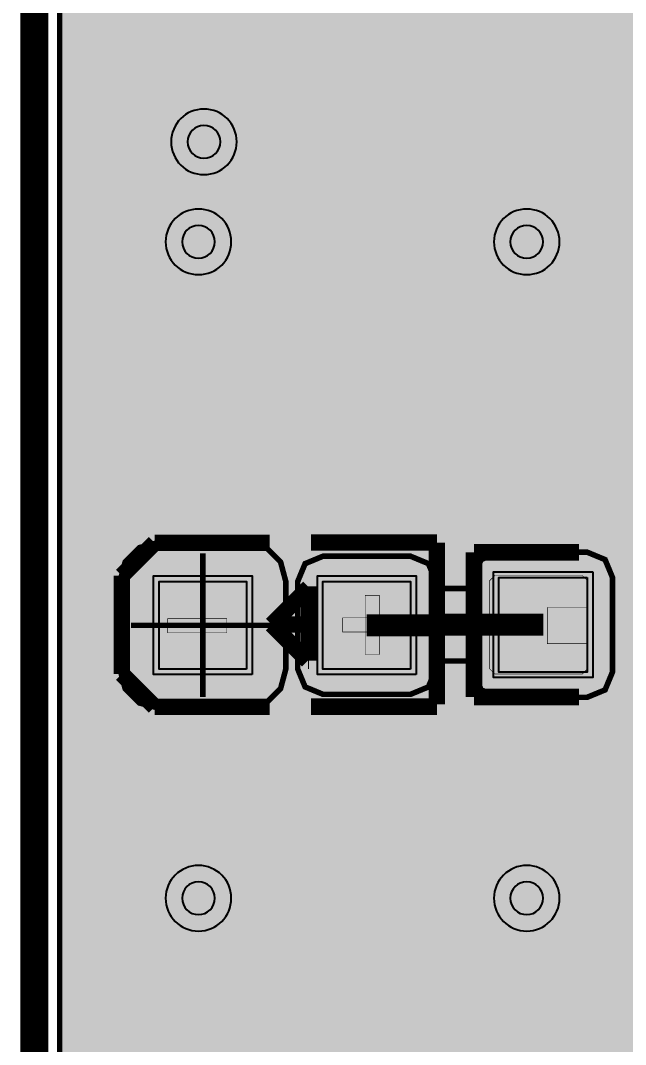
# Model space of a CAD drawing. Header units: millimetres. Extents: x -40 to 40, y -51 to 50.
# Drawn here: x -40.13 to -34.6, y -3.84 to 5.52 of the extents above; entities that cross this region are included whole.
import ezdxf

# ---------------------------------------------------------------- set-up
doc = ezdxf.new("R2010")
doc.units = ezdxf.units.MM
doc.header["$MEASUREMENT"] = 0
for name, color, linetype, true_color in [('Board-Outline-Layer', 7, 'Continuous', 0xff00ff), ('Bottom-Layer', 7, 'Continuous', 0x0000ff), ('Bottom-Solder-Mask-Layer', 7, 'Continuous', 0xaa00ff), ('Document-Layer', 7, 'Continuous', 0xffffff), ('Hole-Layer', 7, 'Continuous', 0x222222), ('Inner1', 7, 'Continuous', 0x999966), ('Inner2', 7, 'Continuous', 0x008000), ('Multi-Layer', 7, 'Continuous', 0xc0c0c0), ('Top-Layer', 7, 'Continuous', 0xff0000), ('Top-Paste-Mask-Layer', 7, 'Continuous', 0x808080), ('Top-Silkscreen-Layer', 7, 'Continuous', 0xffcc00), ('Top-Solder-Mask-Layer', 7, 'Continuous', 0x800080)]:
    doc.layers.add(name, color=color, linetype=linetype, true_color=true_color)

msp = doc.modelspace()

# ---------------------------------------------------------------- hatches: boundary and pattern name
at = {"layer": 'Bottom-Layer'}
msp.add_hatch(color=256, dxfattribs=at).paths.add_polyline_path([(39.7689, 49.769), (39.7689, 29.1042), (33.5001, 29.1042), (33.4264, 29.0737), (33.3959, 29.0001), (33.3959, 14), (33.4264, 13.9264), (33.5001, 13.8959), (39.7689, 13.8959), (39.7689, -49.769), (-39.7689, -49.769), (-39.7689, 49.769)])
at = {"layer": 'Document-Layer'}
for points in [[(-36.9765, -0.2721), (-36.9765, 0.2679), (-36.8465, 0.2679), (-36.8465, -0.2721)], [(-36.9765, -0.2721), (-36.9765, 0.2679), (-36.8465, 0.2679), (-36.8465, -0.2721)], [(-38.7811, 0.0565), (-38.2411, 0.0565), (-38.2411, -0.0735), (-38.7811, -0.0735)], [(-38.7811, 0.0565), (-38.2411, 0.0565), (-38.2411, -0.0735), (-38.7811, -0.0735)], [(-37.1821, 0.0634), (-36.6421, 0.0634), (-36.6421, -0.0666), (-37.1821, -0.0666)], [(-37.1821, 0.0634), (-36.6421, 0.0634), (-36.6421, -0.0666), (-37.1821, -0.0666)]]:
    msp.add_hatch(color=256, dxfattribs=at).paths.add_polyline_path(points)
at = {"layer": 'Inner1'}
msp.add_hatch(color=256, dxfattribs=at).paths.add_polyline_path([(39.7689, 49.769), (39.7689, 29.1042), (33.5001, 29.1042), (33.4264, 29.0737), (33.3959, 29.0001), (33.3959, 14), (33.4264, 13.9264), (33.5001, 13.8959), (39.7689, 13.8959), (39.7689, -49.769), (-39.7689, -49.769), (-39.7689, 49.769)])
at = {"layer": 'Inner2'}
msp.add_hatch(color=256, dxfattribs=at).paths.add_polyline_path([(39.7689, 49.769), (39.7689, 29.1042), (33.5001, 29.1042), (33.4264, 29.0737), (33.3959, 29.0001), (33.3959, 14), (33.4264, 13.9264), (33.5001, 13.8959), (39.7689, 13.8959), (39.7689, -49.769), (-39.7689, -49.769), (-39.7689, 49.769)])
at = {"layer": 'Top-Layer'}
for points in [[(39.7689, 49.769), (39.7689, 29.1042), (33.5001, 29.1042), (33.4264, 29.0737), (33.3959, 29.0001), (33.3959, 28.1773), (33.125, 28.1773), (33.0132, 28.1594), (32.9126, 28.1075), (32.812, 28.1594), (32.7002, 28.1773), (32.3002, 28.1773), (32.1956, 28.1616), (32.1001, 28.1162), (32.0046, 28.1616), (31.9001, 28.1773), (31.5001, 28.1773), (31.3345, 28.1367), (31.2065, 28.0242), (31.1548, 28.0437), (31.1, 28.0503), (30.7, 28.0503), (30.5846, 28.0194), (30.5, 27.9351), (30.4155, 28.0194), (30.3001, 28.0503), (29.9001, 28.0503), (29.7847, 28.0194), (29.7001, 27.9349), (29.6155, 28.0194), (29.5, 28.0503), (29.1, 28.0503), (28.9847, 28.0194), (28.9001, 27.9351), (28.8155, 28.0194), (28.7002, 28.0503), (28.3002, 28.0503), (28.1847, 28.0194), (28.1001, 27.9349), (28.0155, 28.0194), (27.9001, 28.0503), (27.5001, 28.0503), (27.3846, 28.0194), (27.3, 27.9349), (27.2154, 28.0194), (27.1, 28.0503), (26.7, 28.0503), (26.5846, 28.0194), (26.5, 27.9351), (26.4155, 28.0194), (26.3001, 28.0503), (25.9001, 28.0503), (25.7847, 28.0194), (25.7001, 27.9349), (25.6155, 28.0194), (25.5, 28.0503), (25.1, 28.0503), (25.0452, 28.0437), (24.9935, 28.0242), (24.8654, 28.1367), (24.6999, 28.1773), (24.2999, 28.1773), (24.2026, 28.1638), (24.1125, 28.1243), (24.0225, 28.1638), (23.9251, 28.1773), (23.2251, 28.1773), (23.1458, 28.1684), (23.0705, 28.1422), (23.003, 28.2679), (22.9044, 28.3711), (22.9044, 30.363), (23.0668, 30.5253), (23.117, 30.5071), (23.1702, 30.5009), (23.9766, 30.5009), (24.1401, 30.5686), (24.2078, 30.7321), (24.2078, 31.5961), (24.1401, 31.7595), (23.9766, 31.8272), (23.1702, 31.8272), (23.0067, 31.7595), (22.939, 31.5961), (22.939, 31.4947), (22.8096, 31.4674), (22.7011, 31.3917), (22.7011, 31.5961), (22.6821, 31.6876), (22.6285, 31.7642), (23.0634, 32.1991), (23.1152, 32.1796), (23.1702, 32.1729), (23.9766, 32.1729), (24.1401, 32.2406), (24.2078, 32.4041), (24.2078, 32.5059), (24.5899, 32.5059), (24.5899, 32.4101), (24.6576, 32.2466), (24.821, 32.1789), (24.8909, 32.1789), (24.8909, 31.8212), (24.821, 31.8212), (24.6576, 31.7535), (24.5899, 31.5901), (24.5899, 30.6901), (24.6324, 30.5565), (24.7442, 30.4721), (24.6906, 30.2112), (24.7703, 29.9571), (24.9633, 29.7737), (25.2211, 29.7069), (25.4788, 29.7737), (25.6718, 29.9572), (25.7515, 30.2112), (25.6979, 30.4721), (25.8097, 30.5565), (25.8522, 30.6901), (25.8522, 31.5901), (25.7845, 31.7535), (25.621, 31.8212), (25.5532, 31.8212), (25.5532, 32.1789), (25.621, 32.1789), (25.7845, 32.2466), (25.8522, 32.4101), (25.8522, 33.3101), (25.7845, 33.4735), (25.621, 33.5412), (24.821, 33.5412), (24.6576, 33.4735), (24.5899, 33.3101), (24.5899, 33.1682), (24.2078, 33.1682), (24.2078, 33.2681), (24.1401, 33.4315), (23.9766, 33.4992), (23.1702, 33.4992), (23.0067, 33.4315), (22.939, 33.2681), (22.939, 33.1682), (22.8095, 33.141), (22.7011, 33.0652), (22.7011, 33.2681), (22.6334, 33.4315), (22.4699, 33.4992), (21.7265, 33.4992), (21.6168, 33.711), (21.4255, 33.8534), (21.1911, 33.8978), (20.9609, 33.8351), (20.7814, 33.678), (20.6888, 33.4582), (19.949, 33.4582), (19.77, 33.4102), (19.6389, 33.2792), (19.5909, 33.1001), (19.5909, 32.3001), (19.6389, 32.121), (19.77, 31.9899), (19.949, 31.9419), (20.849, 31.9419), (21.0281, 31.9899), (21.1592, 32.121), (21.2072, 32.3001), (21.2072, 32.5963), (21.3111, 32.5296), (21.4323, 32.5056), (21.4323, 32.4041), (21.5, 32.2406), (21.6634, 32.1729), (22.1006, 32.1729), (22.0849, 32.1572), (22.067, 32.1572), (21.8333, 32.0606), (21.7359, 31.8272), (21.6634, 31.8272), (21.5, 31.7595), (21.4323, 31.5961), (21.4323, 30.8318), (21.0699, 30.8318), (21.0776, 30.8655), (21.0802, 30.9), (21.0802, 31.7), (21.0125, 31.8635), (20.849, 31.9312), (19.949, 31.9312), (19.7856, 31.8635), (19.7179, 31.7), (19.7179, 30.9), (19.7856, 30.7366), (19.949, 30.6689), (20.0672, 30.6689), (20.0928, 30.5429), (20.1643, 30.4361), (20.3217, 30.2787), (20.2264, 30.0306), (20.2631, 29.7673), (20.4228, 29.5548), (20.4228, 20.5841), (20.4481, 20.4573), (20.5199, 20.3497), (22.7856, 18.084), (22.8931, 18.0122), (23.02, 17.9869), (23.0355, 17.9869), (23.0687, 17.9489), (23.1094, 17.919), (23.0681, 17.8886), (23.0346, 17.8498), (23.02, 17.8498), (22.8931, 17.8246), (22.7856, 17.7527), (22.7059, 17.673), (22.4829, 17.6401), (22.2937, 17.5178), (22.1722, 17.3281), (22.1403, 17.105), (22.2037, 16.8888), (22.351, 16.7184), (22.2636, 16.5052), (22.2747, 16.2752), (22.2549, 16.2769), (22.2351, 16.2775), (19.5122, 16.2775), (19.3859, 16.2525), (19.2787, 16.1813), (19.0249, 15.9293), (18.9795, 15.9439), (18.932, 15.9488), (18.068, 15.9488), (17.9046, 15.8811), (17.8369, 15.7176), (17.8369, 15.6451), (17.6035, 15.5475), (17.5069, 15.3136), (17.5069, 15.0172), (17.499, 15.0152), (17.4912, 15.013), (17.4912, 15.7176), (17.4235, 15.8811), (17.26, 15.9488), (16.396, 15.9488), (16.2326, 15.8811), (16.1649, 15.7176), (16.1649, 15.1332), (15.8647, 15.095), (15.6341, 14.8991), (15.5479, 14.609), (15.6341, 14.319), (15.8647, 14.1231), (16.1649, 14.0849), (16.1649, 13.4044), (16.2326, 13.241), (16.396, 13.1733), (16.4959, 13.1733), (16.4959, 12.8268), (16.396, 12.8268), (16.2326, 12.7591), (16.1649, 12.5956), (16.1649, 11.7891), (16.2326, 11.6257), (16.396, 11.558), (17.26, 11.558), (17.4235, 11.6257), (17.4912, 11.7891), (17.4912, 12.5956), (17.4235, 12.7591), (17.26, 12.8268), (17.1582, 12.8268), (17.1582, 13.1733), (17.26, 13.1733), (17.4235, 13.241), (17.4912, 13.4044), (17.4912, 13.4759), (17.8369, 13.4759), (17.8369, 13.4044), (17.9046, 13.241), (18.068, 13.1733), (18.1699, 13.1733), (18.1699, 12.8268), (18.068, 12.8268), (17.9046, 12.7591), (17.8369, 12.5956), (17.8369, 11.7891), (17.9046, 11.6257), (18.068, 11.558), (18.932, 11.558), (19.0955, 11.6257), (19.1632, 11.7891), (19.1632, 11.8609), (19.5089, 11.8609), (19.5089, 11.7891), (19.5766, 11.6257), (19.74, 11.558), (20.604, 11.558), (20.7675, 11.6257), (20.8352, 11.7891), (20.8352, 11.8609), (20.8917, 11.8661), (20.9465, 11.8809), (21.2109, 11.8988), (21.4338, 12.0422), (21.5596, 12.2754), (21.5571, 12.5404), (21.4269, 12.7712), (21.2013, 12.9103), (20.9366, 12.9232), (20.6986, 12.8065), (20.6524, 12.8216), (20.604, 12.8268), (19.74, 12.8268), (19.5766, 12.7591), (19.5089, 12.5956), (19.5089, 12.5232), (19.1632, 12.5232), (19.1632, 12.5956), (19.0955, 12.7591), (18.932, 12.8268), (18.8322, 12.8268), (18.8322, 13.1733), (18.932, 13.1733), (19.0955, 13.241), (19.1632, 13.4044), (19.1632, 14.1089), (19.299, 14.1089), (19.4105, 14.1282), (19.5089, 14.1839), (19.5089, 13.4044), (19.5766, 13.241), (19.74, 13.1733), (20.604, 13.1733), (20.7675, 13.241), (20.8352, 13.4044), (20.8352, 14.1084), (21.4082, 14.1084), (21.6667, 13.9324), (21.9794, 13.9324), (22.2379, 14.1084), (24.2797, 14.1084), (24.2024, 14.0481), (24.1374, 13.9747), (23.847, 14.0813), (23.5464, 14.0081), (23.3377, 13.7798), (23.2915, 13.4738), (23.4237, 13.1941), (23.6893, 13.0355), (23.9982, 13.0517), (24.2457, 13.2374), (24.5471, 13.1302), (24.8554, 13.2156), (25.0587, 13.4625), (25.0834, 13.7814), (25.5441, 14.2422), (25.6568, 14.0761), (25.8231, 13.9637), (24.6786, 12.8206), (24.6232, 12.8206), (24.4016, 12.983), (24.1284, 13.013), (23.8768, 12.9025), (23.7142, 12.681), (23.684, 12.4078), (23.7943, 12.1562), (24.0157, 11.9933), (24.2888, 11.9629), (23.3425, 11.0172), (20.8352, 11.0172), (20.8352, 11.0889), (20.7675, 11.2523), (20.604, 11.32), (19.74, 11.32), (19.5766, 11.2523), (19.5089, 11.0889), (19.5089, 10.2824), (19.565, 10.1315), (19.706, 10.0538), (19.641, 9.7897), (19.7152, 9.5281), (19.9092, 9.3375), (20.172, 9.2679), (20.4349, 9.3375), (20.6289, 9.5281), (20.7031, 9.7897), (20.6381, 10.0538), (20.7791, 10.1315), (20.8352, 10.2824), (20.8352, 10.3542), (23.4797, 10.3542), (23.6065, 10.3794), (23.714, 10.4512), (27.9355, 14.6702), (27.9547, 14.6911), (27.972, 14.7135), (28.0422, 14.5018), (28.193, 14.3376), (28.398, 14.2498), (28.621, 14.2538), (28.8226, 14.3491), (28.9674, 14.5187), (28.9674, 2.4892), (27.3921, 0.914), (27.076, 0.8502), (26.855, 0.6154), (26.8106, 0.2959), (26.9592, 0.0097), (27.246, -0.1378), (27.5652, -0.0922), (27.7993, 0.1297), (27.8618, 0.4461), (29.5333, 2.1176), (29.6051, 2.2251), (29.6304, 2.3519), (29.6304, 15.0281), (29.6694, 15.0618), (29.7001, 15.1032), (29.7847, 15.0188), (29.9001, 14.9879), (30.3001, 14.9879), (30.4155, 15.0187), (30.5, 15.103), (30.5846, 15.0187), (30.7, 14.9879), (31.1, 14.9879), (31.2154, 15.0188), (31.3, 15.1032), (31.3846, 15.0188), (31.5001, 14.9879), (31.9001, 14.9879), (32.0155, 15.0188), (32.1001, 15.1032), (32.1847, 15.0188), (32.3002, 14.9879), (32.7002, 14.9879), (32.7649, 14.9971), (32.8245, 15.0242), (32.954, 14.9043), (33.125, 14.8608), (33.3959, 14.8608), (33.3959, 14), (33.4264, 13.9264), (33.5001, 13.8959), (39.7689, 13.8959), (39.7689, -49.769), (-39.7689, -49.769), (-39.7689, 49.769)], [(-38.0601, -0.7633), (-37.881, -0.7153), (-37.7499, -0.5842), (-37.7019, -0.4051), (-37.7019, 0.3949), (-37.7499, 0.5739), (-37.881, 0.705), (-38.0601, 0.753), (-38.8601, 0.753), (-39.0391, 0.705), (-39.1702, 0.5739), (-39.2182, 0.3949), (-39.2182, -0.4051), (-39.1702, -0.5842), (-39.0391, -0.7153), (-38.8601, -0.7633)], [(-36.3309, 0.3951), (-36.3986, 0.5586), (-36.5621, 0.6263), (-37.3621, 0.6263), (-37.5255, 0.5586), (-37.5932, 0.3951), (-37.5932, -0.4049), (-37.5255, -0.5683), (-37.3621, -0.636), (-36.5621, -0.636), (-36.3986, -0.5683), (-36.3309, -0.4049), (-36.3309, -0.3366), (-36.3026, -0.3353), (-36.2745, -0.3316), (-35.9848, -0.3316), (-35.9848, -0.432), (-35.9171, -0.5954), (-35.7537, -0.6631), (-34.9472, -0.6631), (-34.7838, -0.5954), (-34.7161, -0.432), (-34.7161, 0.432), (-34.7838, 0.5954), (-34.9472, 0.6631), (-35.7537, 0.6631), (-35.9171, 0.5954), (-35.9848, 0.432), (-35.9848, 0.3314), (-36.3272, 0.3314), (-36.3291, 0.3314), (-36.3309, 0.3314)], [(-38.0601, -0.4051), (-38.8601, -0.4051), (-38.8601, 0.3949), (-38.0601, 0.3949)], [(-36.5621, -0.4049), (-37.3621, -0.4049), (-37.3621, 0.3951), (-36.5621, 0.3951)], [(-34.9472, 0.432), (-34.9472, -0.432), (-35.7537, -0.432), (-35.7537, 0.432)]]:
    msp.add_hatch(color=256, dxfattribs=at).paths.add_polyline_path(points)
at = {"layer": 'Top-Paste-Mask-Layer'}
for points in [[(-38.0601, -0.4051), (-38.8601, -0.4051), (-38.8601, 0.3949), (-38.0601, 0.3949)], [(-36.5621, -0.4049), (-37.3621, -0.4049), (-37.3621, 0.3951), (-36.5621, 0.3951)], [(-35.7921, -0.45), (-35.8421, -0.4), (-35.8421, 0.4), (-35.7921, 0.45), (-34.9921, 0.45), (-34.9421, 0.4), (-34.9421, 0.158), (-35.3121, 0.158), (-35.3121, -0.172), (-34.9421, -0.172), (-34.9421, -0.4), (-34.9921, -0.45)], [(-35.7921, -0.45), (-35.8421, -0.4), (-35.8421, 0.4), (-35.7921, 0.45), (-34.9921, 0.45), (-34.9421, 0.4), (-34.9421, 0.158), (-35.3121, 0.158), (-35.3121, -0.172), (-34.9421, -0.172), (-34.9421, -0.4), (-34.9921, -0.45)]]:
    msp.add_hatch(color=256, dxfattribs=at).paths.add_polyline_path(points)
at = {"layer": 'Top-Solder-Mask-Layer'}
for points in [[(-34.8964, 0.4828), (-34.8964, -0.4828), (-35.8045, -0.4828), (-35.8045, 0.4828)], [(-38.0093, -0.4559), (-38.9109, -0.4559), (-38.9109, 0.4457), (-38.0093, 0.4457)], [(-36.5113, -0.4557), (-37.4129, -0.4557), (-37.4129, 0.4459), (-36.5113, 0.4459)]]:
    msp.add_hatch(color=256, dxfattribs=at).paths.add_polyline_path(points)

# ---------------------------------------------------------------- linework, layer by layer
at = {"layer": 'Board-Outline-Layer', "const_width": 0.254}
msp.add_lwpolyline([(-40.0001, -50.0001), (-40.0001, 50.0001), (40.0001, 50.0001), (40.0001, -50.0001)], close=True, dxfattribs=at)
at = {"layer": 'Bottom-Layer'}
for points, const_width in [([(-40.0002, -50.0002), (-40.0002, 50.0002), (40.0002, 50.0002), (40.0002, -50.0002)], 0.00508), ([(39.7689, 49.769), (39.7689, 29.1042), (33.5001, 29.1042), (33.4264, 29.0737), (33.3959, 29.0001), (33.3959, 14), (33.4264, 13.9264), (33.5001, 13.8959), (39.7689, 13.8959), (39.7689, -49.769), (-39.7689, -49.769), (-39.7689, 49.769)], 0.0508)]:
    msp.add_lwpolyline(points, close=True, dxfattribs=dict(at, const_width=const_width))
at = {"layer": 'Bottom-Solder-Mask-Layer'}
for points in [[(-38.7501, 4.414, 1), (-38.1501, 4.414), (-38.1501, 4.414, 1), (-38.7501, 4.414)], [(-38.8001, 3.5, 1), (-38.2001, 3.5), (-38.2001, 3.5, 1), (-38.8001, 3.5)], [(-35.8001, 3.5, 1), (-35.2001, 3.5), (-35.2001, 3.5, 1), (-35.8001, 3.5)], [(-38.8001, -2.5, 1), (-38.2001, -2.5), (-38.2001, -2.5, 1), (-38.8001, -2.5)], [(-35.8001, -2.5, 1), (-35.2001, -2.5), (-35.2001, -2.5, 1), (-35.8001, -2.5)]]:
    msp.add_lwpolyline(points, format="xyb", dxfattribs=at)
at = {"layer": 'Document-Layer', "const_width": 0.00508}
for points in [[(-36.9765, -0.2721), (-36.9765, 0.2679), (-36.8465, 0.2679), (-36.8465, -0.2721)], [(-36.9765, -0.2721), (-36.9765, 0.2679), (-36.8465, 0.2679), (-36.8465, -0.2721)], [(-38.7811, 0.0565), (-38.2411, 0.0565), (-38.2411, -0.0735), (-38.7811, -0.0735)], [(-38.7811, 0.0565), (-38.2411, 0.0565), (-38.2411, -0.0735), (-38.7811, -0.0735)], [(-37.1821, 0.0634), (-36.6421, 0.0634), (-36.6421, -0.0666), (-37.1821, -0.0666)], [(-37.1821, 0.0634), (-36.6421, 0.0634), (-36.6421, -0.0666), (-37.1821, -0.0666)]]:
    msp.add_lwpolyline(points, close=True, dxfattribs=at)
at = {"layer": 'Hole-Layer'}
for points in [[(-38.6001, 4.414, 1), (-38.3001, 4.414, 1)], [(-38.6501, 3.5, 1), (-38.3501, 3.5, 1)], [(-35.6501, 3.5, 1), (-35.3501, 3.5, 1)], [(-38.6501, -2.5, 1), (-38.3501, -2.5, 1)], [(-35.6501, -2.5, 1), (-35.3501, -2.5, 1)]]:
    msp.add_lwpolyline(points, format="xyb", close=True, dxfattribs=at)
at = {"layer": 'Inner1'}
for points, const_width in [([(-40.0002, -50.0002), (-40.0002, 50.0002), (40.0002, 50.0002), (40.0002, -50.0002)], 0.00508), ([(39.7689, 49.769), (39.7689, 29.1042), (33.5001, 29.1042), (33.4264, 29.0737), (33.3959, 29.0001), (33.3959, 14), (33.4264, 13.9264), (33.5001, 13.8959), (39.7689, 13.8959), (39.7689, -49.769), (-39.7689, -49.769), (-39.7689, 49.769)], 0.0508)]:
    msp.add_lwpolyline(points, close=True, dxfattribs=dict(at, const_width=const_width))
at = {"layer": 'Inner2'}
for points, const_width in [([(-40.0002, -50.0002), (-40.0002, 50.0002), (40.0002, 50.0002), (40.0002, -50.0002)], 0.00508), ([(39.7689, 49.769), (39.7689, 29.1042), (33.5001, 29.1042), (33.4264, 29.0737), (33.3959, 29.0001), (33.3959, 14), (33.4264, 13.9264), (33.5001, 13.8959), (39.7689, 13.8959), (39.7689, -49.769), (-39.7689, -49.769), (-39.7689, 49.769)], 0.0508)]:
    msp.add_lwpolyline(points, close=True, dxfattribs=dict(at, const_width=const_width))
at = {"layer": 'Multi-Layer'}
for points in [[(-38.7501, 4.414, 1), (-38.1501, 4.414), (-38.1501, 4.414, 1), (-38.7501, 4.414)], [(-38.8001, 3.5, 1), (-38.2001, 3.5), (-38.2001, 3.5, 1), (-38.8001, 3.5)], [(-35.8001, 3.5, 1), (-35.2001, 3.5), (-35.2001, 3.5, 1), (-35.8001, 3.5)], [(-38.8001, -2.5, 1), (-38.2001, -2.5), (-38.2001, -2.5, 1), (-38.8001, -2.5)], [(-35.8001, -2.5, 1), (-35.2001, -2.5), (-35.2001, -2.5, 1), (-35.8001, -2.5)]]:
    msp.add_lwpolyline(points, format="xyb", dxfattribs=at)
at = {"layer": 'Top-Layer'}
for points, const_width in [([(-40.0002, -50.0002), (-40.0002, 50.0002), (40.0002, 50.0002), (40.0002, -50.0002)], 0.00508), ([(-38.0601, -0.7633), (-37.881, -0.7153), (-37.7499, -0.5842), (-37.7019, -0.4051), (-37.7019, 0.3949), (-37.7499, 0.5739), (-37.881, 0.705), (-38.0601, 0.753), (-38.8601, 0.753), (-39.0391, 0.705), (-39.1702, 0.5739), (-39.2182, 0.3949), (-39.2182, -0.4051), (-39.1702, -0.5842), (-39.0391, -0.7153), (-38.8601, -0.7633)], 0.0508), ([(-36.3309, 0.3951), (-36.3986, 0.5586), (-36.5621, 0.6263), (-37.3621, 0.6263), (-37.5255, 0.5586), (-37.5932, 0.3951), (-37.5932, -0.4049), (-37.5255, -0.5683), (-37.3621, -0.636), (-36.5621, -0.636), (-36.3986, -0.5683), (-36.3309, -0.4049), (-36.3309, -0.3366), (-36.3026, -0.3353), (-36.2745, -0.3316), (-35.9848, -0.3316), (-35.9848, -0.432), (-35.9171, -0.5954), (-35.7537, -0.6631), (-34.9472, -0.6631), (-34.7838, -0.5954), (-34.7161, -0.432), (-34.7161, 0.432), (-34.7838, 0.5954), (-34.9472, 0.6631), (-35.7537, 0.6631), (-35.9171, 0.5954), (-35.9848, 0.432), (-35.9848, 0.3314), (-36.3272, 0.3314), (-36.3291, 0.3314), (-36.3309, 0.3314)], 0.0508)]:
    msp.add_lwpolyline(points, close=True, dxfattribs=dict(at, const_width=const_width))
for points, const_width in [([(39.7689, 13.8959), (39.7689, -49.769), (-39.7689, -49.769), (-39.7689, 49.769)], 0.0508), ([(-38.4601, -0.0051), (-38.4601, 0.6514)], 0.0508), ([(-36.9622, -0.0052), (-36.3323, -0.0052)], 0.2007), ([(-36.3272, -0.0001), (-36.3323, -0.0052)], 0.2007), ([(-35.3493, -0.0001), (-36.3272, -0.0001)], 0.2007), ([(-38.4601, -0.0051), (-39.1166, -0.0051)], 0.0508), ([(-38.4601, -0.0051), (-38.4601, -0.6617)], 0.0508), ([(-38.4601, -0.0051), (-37.8035, -0.0051)], 0.0508)]:
    msp.add_lwpolyline(points, dxfattribs=dict(at, const_width=const_width))
for points in [[(-38.0601, -0.4051), (-38.8601, -0.4051), (-38.8601, 0.3949), (-38.0601, 0.3949)], [(-36.5621, -0.4049), (-37.3621, -0.4049), (-37.3621, 0.3951), (-36.5621, 0.3951)], [(-34.9472, 0.432), (-34.9472, -0.432), (-35.7537, -0.432), (-35.7537, 0.432)]]:
    msp.add_lwpolyline(points, close=True, dxfattribs=at)
at = {"layer": 'Top-Paste-Mask-Layer'}
for points in [[(-38.0601, -0.4051), (-38.8601, -0.4051), (-38.8601, 0.3949), (-38.0601, 0.3949)], [(-36.5621, -0.4049), (-37.3621, -0.4049), (-37.3621, 0.3951), (-36.5621, 0.3951)]]:
    msp.add_lwpolyline(points, close=True, dxfattribs=at)
at = {"layer": 'Top-Paste-Mask-Layer', "const_width": 0.00508}
msp.add_lwpolyline([(-35.7921, -0.45), (-35.8421, -0.4), (-35.8421, 0.4), (-35.7921, 0.45), (-34.9921, 0.45), (-34.9421, 0.4), (-34.9421, 0.158), (-35.3121, 0.158), (-35.3121, -0.172), (-34.9421, -0.172), (-34.9421, -0.4), (-34.9921, -0.45)], close=True, dxfattribs=at)
msp.add_lwpolyline([(-35.7921, -0.45), (-35.8421, -0.4), (-35.8421, 0.4), (-35.7921, 0.45), (-34.9921, 0.45), (-34.9421, 0.4), (-34.9421, 0.158), (-35.3121, 0.158), (-35.3121, -0.172), (-34.9421, -0.172), (-34.9421, -0.4), (-34.9921, -0.45)], close=True, dxfattribs=at)
at = {"layer": 'Top-Silkscreen-Layer'}
for points, const_width in [([(-39.2007, 0.4493), (-38.9007, 0.7493)], 0.15), ([(-39.2007, 0.4493), (-38.9007, 0.7493)], 0.15), ([(-37.8506, 0.7493), (-38.9007, 0.7493)], 0.15), ([(-37.8506, 0.7493), (-38.9007, 0.7493)], 0.15), ([(-37.4706, 0.7516), (-36.3206, 0.7516)], 0.15), ([(-37.4706, 0.7516), (-36.3206, 0.7516)], 0.15), ([(-36.3206, 0.7515), (-36.3206, -0.7284)], 0.15), ([(-36.3206, 0.7515), (-36.3206, -0.7284)], 0.15), ([(-35.0233, 0.6606), (-35.9822, 0.6606)], 0.1524), ([(-35.9822, 0.6606), (-35.9822, -0.6606)], 0.1524), ([(-35.0233, 0.6606), (-35.9822, 0.6606)], 0.1524), ([(-35.9822, 0.6606), (-35.9822, -0.6606)], 0.1524), ([(-39.2007, 0.3492), (-39.2007, 0.4493)], 0.15), ([(-39.2007, 0.3492), (-39.2007, 0.4493)], 0.15), ([(-39.2007, 0.3492), (-39.2007, -0.3508)], 0.15), ([(-39.2007, 0.3492), (-39.2007, -0.3508)], 0.15), ([(-37.4907, 0.3415), (-37.8307, 0.0015)], 0.15), ([(-37.4907, 0.3415), (-37.8307, 0.0015)], 0.15), ([(-37.4907, 0.3515), (-37.4907, 0.3415)], 0.15), ([(-37.4907, 0.3515), (-37.4907, -0.3285)], 0.15), ([(-37.4907, 0.3515), (-37.4907, 0.3415)], 0.15), ([(-37.4907, 0.3515), (-37.4907, -0.3285)], 0.15), ([(-37.5006, -0.3285), (-37.8307, 0.0015)], 0.15), ([(-37.4907, 0.0015), (-37.8307, 0.0015)], 0.15), ([(-37.5006, -0.3285), (-37.8307, 0.0015)], 0.15), ([(-37.4907, 0.0015), (-37.8307, 0.0015)], 0.15), ([(-39.2007, -0.3508), (-39.2007, -0.4508)], 0.15), ([(-39.2007, -0.3508), (-39.2007, -0.4508)], 0.15), ([(-37.4907, -0.3285), (-37.5006, -0.3285)], 0.15), ([(-37.4907, -0.3285), (-37.5006, -0.3285)], 0.15), ([(-39.2007, -0.4508), (-38.9007, -0.7508)], 0.15), ([(-39.2007, -0.4508), (-38.9007, -0.7508)], 0.15), ([(-35.9822, -0.6606), (-35.0233, -0.6606)], 0.1524), ([(-35.9822, -0.6606), (-35.0233, -0.6606)], 0.1524), ([(-37.8506, -0.7508), (-38.9007, -0.7508)], 0.15), ([(-37.8506, -0.7508), (-38.9007, -0.7508)], 0.15), ([(-37.4706, -0.7485), (-36.3206, -0.7485)], 0.15), ([(-37.4706, -0.7485), (-36.3206, -0.7485)], 0.15)]:
    msp.add_lwpolyline(points, dxfattribs=dict(at, const_width=const_width))
at = {"layer": 'Top-Solder-Mask-Layer'}
for points in [[(-38.7501, 4.414, 1), (-38.1501, 4.414), (-38.1501, 4.414, 1), (-38.7501, 4.414)], [(-38.8001, 3.5, 1), (-38.2001, 3.5), (-38.2001, 3.5, 1), (-38.8001, 3.5)], [(-35.8001, 3.5, 1), (-35.2001, 3.5), (-35.2001, 3.5, 1), (-35.8001, 3.5)], [(-38.8001, -2.5, 1), (-38.2001, -2.5), (-38.2001, -2.5, 1), (-38.8001, -2.5)], [(-35.8001, -2.5, 1), (-35.2001, -2.5), (-35.2001, -2.5, 1), (-35.8001, -2.5)]]:
    msp.add_lwpolyline(points, format="xyb", dxfattribs=at)
for points in [[(-34.8964, 0.4828), (-34.8964, -0.4828), (-35.8045, -0.4828), (-35.8045, 0.4828)], [(-38.0093, -0.4559), (-38.9109, -0.4559), (-38.9109, 0.4457), (-38.0093, 0.4457)], [(-36.5113, -0.4557), (-37.4129, -0.4557), (-37.4129, 0.4459), (-36.5113, 0.4459)]]:
    msp.add_lwpolyline(points, close=True, dxfattribs=at)

doc.saveas('drawing.dxf')
